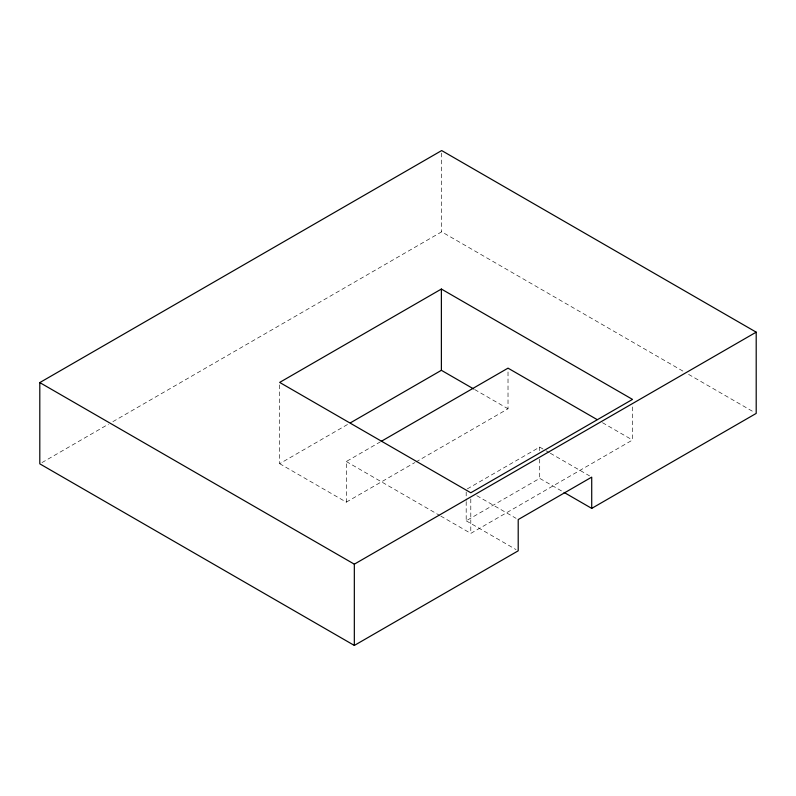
<?xml version="1.0" encoding="UTF-8"?>
<svg xmlns="http://www.w3.org/2000/svg" width="796" height="796" viewBox="0 0 796 796"><rect width="100%" height="100%" fill="white"/><g stroke="black" fill="none" stroke-linecap="round" stroke-linejoin="round"><path stroke-width="0.6" stroke-dasharray="3.98 2.98" d="M41.949 462.605L108.564 424.139M112.863 421.661L441.671 231.825L684.281 371.891M279.665 384.876L279.665 463.67L348.2 424.099M279.665 463.67L346.3 502.147L346.3 461.521L380.578 441.73M346.3 502.147L414.845 462.575M415.92 461.959L508.017 408.786L508.017 368.15M467.262 488.923L539.708 447.103L545.011 450.168M466.187 501.56L466.187 520.793L539.708 478.356L563.061 491.838M440.745 516.047L470.794 533.4L632.512 440.029L632.512 405.552M688.57 374.369L754.051 412.179M602.463 422.676L632.512 440.029M474.705 389.543L508.017 408.786M546.076 450.775L549.26 452.616M550.315 453.232L589.587 475.899M476.804 495.669L516.077 518.345M466.187 520.793L516.077 549.598M346.3 461.521L439.671 515.43M539.708 447.103L539.708 450.705M539.708 459.123L539.708 478.356M470.794 498.923L470.794 533.4M466.187 491.948L466.187 500.356M441.671 153.031L441.671 231.825"/><path stroke-width="1.19" d="M591.717 508.385L591.717 477.132L518.206 519.569L518.206 550.822L354.329 645.437L39.8 463.839L39.8 382.587L441.671 150.563L756.2 332.161L756.2 413.413L591.717 508.385L564.115 492.445M441.382 289.048L279.665 382.418L470.794 492.764L632.512 399.403L441.382 289.048L441.382 370.309L350.349 422.865M381.642 441.113L508.017 368.15L597.1 419.582M39.8 382.587L354.329 564.175L756.2 332.161M441.382 370.309L473.63 388.926M354.329 564.175L354.329 645.437"/></g></svg>
